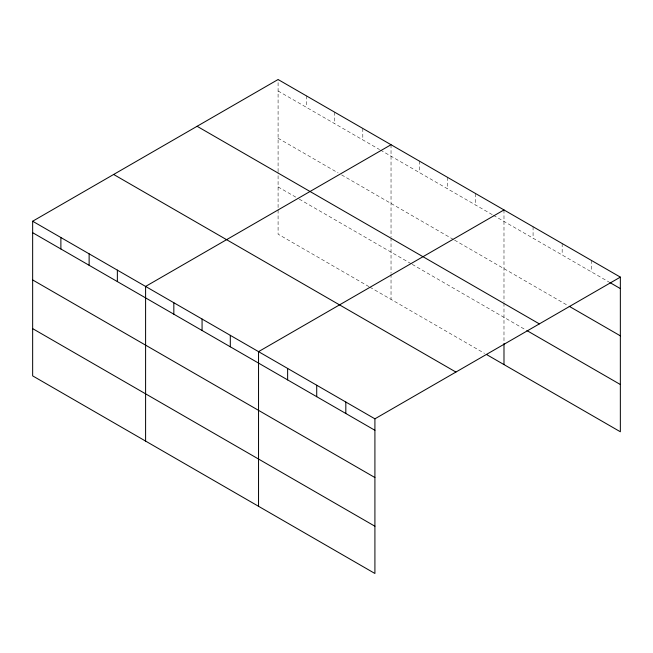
<?xml version="1.0" encoding="UTF-8"?>
<svg xmlns="http://www.w3.org/2000/svg" width="653" height="653" viewBox="0 0 653 653"><rect width="100%" height="100%" fill="white"/><g stroke="black" fill="none" stroke-linecap="round" stroke-linejoin="round"><path stroke-width="0.49" stroke-dasharray="3.27 2.45" d="M278.088 171.706L278.088 79.519M278.088 90.987L379.564 149.57M380.446 150.076L492.509 214.78M493.39 215.286L608.89 281.965M278.088 138.232L338.091 172.882M341.625 174.914L453.688 239.618M454.57 240.124L568.339 305.808M278.088 186.921L298.388 198.634M299.27 199.149L411.333 263.845M412.214 264.359L526.024 330.059M368.978 286.643L278.088 234.174L278.088 172.719M369.859 287.157L484.567 353.379M591.259 260.327L591.259 271.787M562.168 243.528L562.168 254.996M533.077 226.738L533.077 238.198M503.985 209.94L503.985 302.127M503.985 303.139L503.985 342.474M475.743 193.639L475.743 205.099M447.509 177.33L447.509 188.799M419.275 161.03L419.275 172.49M391.033 144.729L391.033 236.917M391.033 237.929L391.033 273.24M391.033 274.244L391.033 299.384M362.799 128.429L362.799 139.889M334.565 112.128L334.565 123.588M306.33 95.82L306.33 107.288"/><path stroke-width="0.98" d="M486.338 354.399L620.35 431.772L620.35 277.125L278.088 79.519L32.65 221.228L32.65 375.875L374.912 573.481L374.912 418.826L32.65 221.228M391.033 144.729L145.595 286.43L145.595 441.085M503.985 209.94L258.539 351.641L258.539 506.295M374.912 418.826L620.35 277.125M609.771 282.48L620.35 288.585M569.22 306.314L620.35 335.838M197.092 126.282L539.354 323.888M526.906 330.573L620.35 384.519M113.646 174.465L455.908 372.063M32.65 232.688L374.912 430.286M32.65 279.941L374.912 477.539M32.65 328.622L374.912 526.228M503.985 343.478L503.985 364.586M345.821 402.028L345.821 413.496M316.721 385.237L316.721 396.697M287.63 368.439L287.63 379.899M230.305 335.34L230.305 346.8M202.071 319.039L202.071 330.5M173.829 302.739L173.829 314.199M117.36 270.13L117.36 281.59M89.126 253.829L89.126 265.289M60.884 237.529L60.884 248.989"/></g></svg>
